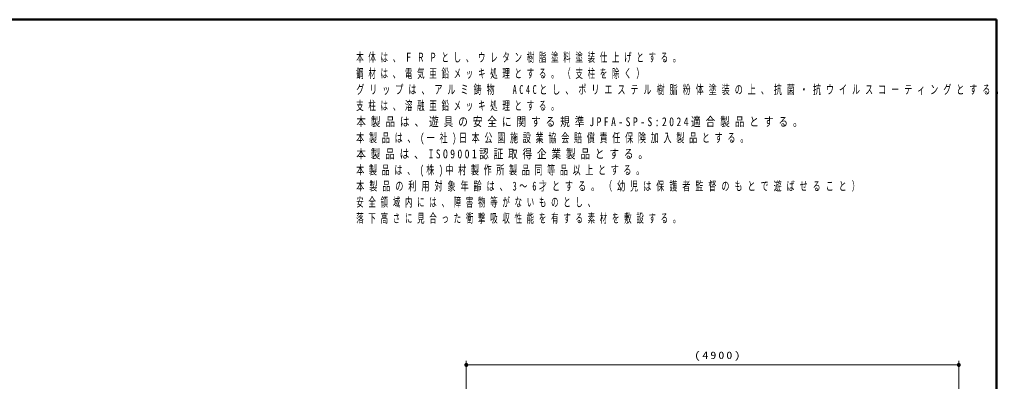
# Model space of a CAD drawing. Units: millimetres on the paper, scale 1:20. Extents: x -385 to 0, y 0 to 267.
# Drawn here: x -243 to 0, y 177 to 267 of the extents above; entities that cross this region are included whole.
import ezdxf

# ---------------------------------------------------------------- set-up
doc = ezdxf.new("R2010")
doc.units = ezdxf.units.MM
doc.layers.add('LY_1', color=7, linetype='Continuous', lineweight=13)
doc.styles.add('ＭＳ ゴシック', font='')
doc.styles.get('ＭＳ ゴシック').set_extended_font_data('MS Gothic')

# ---------------------------------------------------------------- blocks, each defined once
blk = doc.blocks.new('filled_dot')
at = {"color": 0, "linetype": 'Continuous', "lineweight": -2, "const_width": 1.25}
blk.add_lwpolyline([(-0.625, 0, 1), (0.625, 0, 1)], format="xyb", close=True, dxfattribs=at)

msp = doc.modelspace()

# ---------------------------------------------------------------- linework, layer by layer
at = {"layer": 'LY_1', "lineweight": 50}
for p, q in [((0, 267), (-385, 267)), ((0, 0), (0, 267))]:
    msp.add_line(p, q, dxfattribs=at)
at = {"layer": 'LY_1'}
for p, q in [((-131.87, 150.144), (-131.87, 182.111)), ((-131.87, 181.111), (-9.37, 181.111)), ((-9.37, 150.144), (-9.37, 182.111))]:
    msp.add_line(p, q, dxfattribs=at)

# ---------------------------------------------------------------- block references
at = {"layer": 'LY_1', "xscale": 0.4, "yscale": 0.4}
msp.add_blockref('filled_dot', (-131.87, 181.111), dxfattribs=at)
at = {"layer": 'LY_1', "xscale": 0.4, "yscale": 0.4, "rotation": 180}
msp.add_blockref('filled_dot', (-9.37, 181.111), dxfattribs=at)

# ---------------------------------------------------------------- texts
at = {"layer": 'LY_1', "style": 'ＭＳ ゴシック'}
for s, insert, char_height, attachment_point in [('\\T1.64;\\W0.6;本体は、ＦＲＰとし、ウレタン樹脂塗料塗装仕上げとする。', (-159.25, 258.689), 2.199, 1), ('\\T1.64;\\W0.6;鋼材は、電気亜鉛メッキ処理とする。（支柱を除く）', (-159.25, 254.689), 2.199, 1), ('\\T1.62;\\W0.65;グリップは、アルミ鋳物\u3000AC4Cとし、ポリエステル樹脂粉体塗装の上、抗菌・抗ウイルスコーティングとする。', (-159.25, 250.689), 2.199, 1), ('\\T1.64;\\W0.6;支柱は、溶融亜鉛メッキ処理とする。', (-159.25, 246.689), 2.199, 1), ('\\T1.51;\\W0.8;本製品は、遊具の安全に関する規準JPFA-SP-S:2024適合製品とする。', (-159.25, 242.689), 2.199, 1), ('\\T1.59;\\W0.65;本製品は、(一社)日本公園施設業協会賠償責任保険加入製品とする。', (-159.25, 238.689), 2.199, 1), ('\\T1.5;\\W0.8;本製品は、ISO9001認証取得企業製品とする。', (-159.25, 234.689), 2.199, 1), ('\\T1.58;\\W0.65;本製品は、(株)中村製作所製品同等品以上とする。', (-159.25, 230.689), 2.199, 1), ('\\T1.62;\\W0.65;本製品の利用対象年齢は、3～6才とする。（幼児は保護者監督のもとで遊ばせること）', (-159.25, 226.689), 2.199, 1), ('\\T1.64;\\W0.6;安全領域内には、障害物等がないものとし、', (-159.25, 222.689), 2.199, 1), ('\\T1.64;\\W0.6;落下高さに見合った衝撃吸収性能を有する素材を敷設する。', (-159.25, 218.689), 2.199, 1), ('\\T1.33;\\W1.2;(4900)', (-69.189, 182.111), 1.833, 8)]:
    msp.add_mtext(s, dxfattribs=dict(at, insert=insert, char_height=char_height, attachment_point=attachment_point))

doc.saveas('drawing.dxf')
